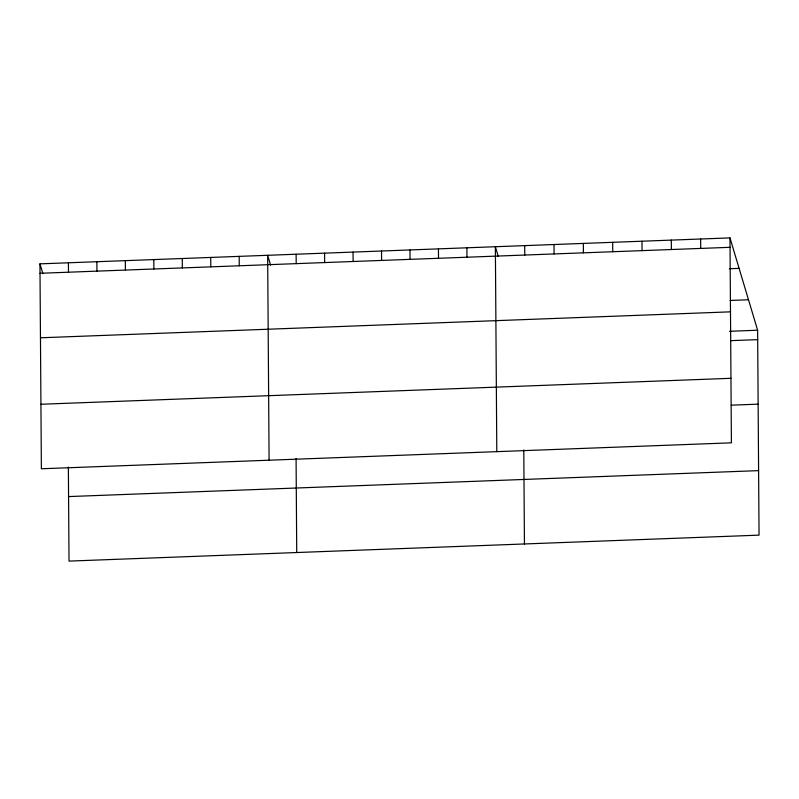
<?xml version="1.0" encoding="UTF-8"?>
<svg xmlns="http://www.w3.org/2000/svg" width="799" height="799" viewBox="0 0 799 799"><rect width="100%" height="100%" fill="white"/><g stroke="black" fill="none" stroke-linecap="round" stroke-linejoin="round"><path stroke-width="1.2" d="M729.976 237.902L731.405 442.826L41.378 468.773L39.95 263.86L729.976 237.902L757.622 330.227L759.05 535.14L69.024 561.098L68.364 467.035M40.02 273.278L730.046 247.32M729.327 268.744L739.095 268.374M730.166 300.454L748.493 299.765M40.469 337.787L730.496 311.84M729.517 331.285L757.622 330.227M730.805 340.654L757.682 339.645M40.929 404.254L730.955 378.307M731.255 405.173L758.131 404.154M68.574 496.579L758.601 470.631M498.296 256.519L495.37 246.731L496.798 451.645M270.591 265.088L267.655 255.29L269.093 460.214M39.95 263.86L42.886 273.648M700.653 239.011L700.713 248.429M671.32 240.109L671.39 249.528M641.996 241.218L642.066 250.636M612.673 242.317L612.743 251.735M583.35 243.425L583.41 252.834M554.017 244.524L554.087 253.942M524.693 245.623L524.763 255.041M523.784 449.907L524.444 543.969M466.906 247.8L466.966 257.218M438.441 248.869L438.511 258.287M409.977 249.937L410.047 259.355M381.513 251.016L381.582 260.424M353.048 252.085L353.118 261.503M324.584 253.153L324.654 262.571M296.119 254.222L296.189 263.64M296.079 458.476L296.729 552.528M239.191 256.369L239.261 265.777M210.736 257.438L210.796 266.856M182.272 258.506L182.332 267.925M153.808 259.575L153.867 268.993M125.343 260.644L125.403 270.062M96.879 261.712L96.939 271.131M68.414 262.791L68.484 272.199"/></g></svg>
